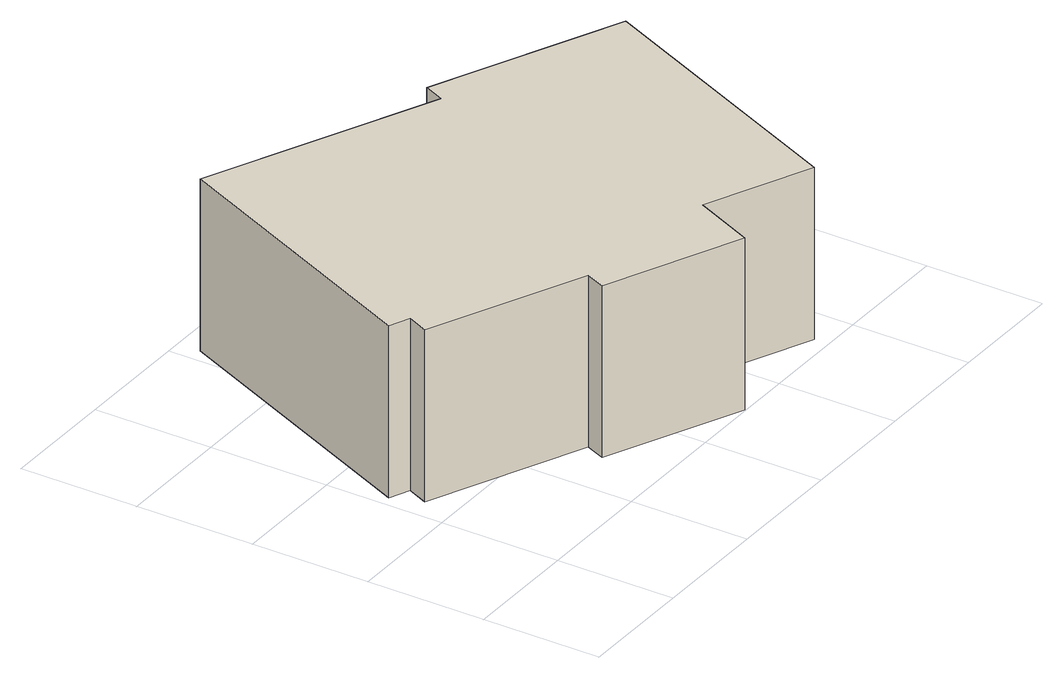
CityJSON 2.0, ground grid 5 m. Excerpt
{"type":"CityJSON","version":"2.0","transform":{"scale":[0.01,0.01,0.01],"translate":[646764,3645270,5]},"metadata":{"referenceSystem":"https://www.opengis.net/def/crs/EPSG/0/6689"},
"CityObjects":{
"building1":{"type":"Building","attributes":{"対照番号":"32287","class":"3001","usage":"411","yearOfConstruction":1993,"measuredHeight":9.8,"storeysAboveGround":2,"storeysBelowGround":0,"RiverFloodingRiskAttribute.description":"1","RiverFloodingRiskAttribute.rank":"3","RiverFloodingRiskAttribute.depth":3.3,"RiverFloodingRiskAttribute.adminType":"1","RiverFloodingRiskAttribute.scale":"2","RiverFloodingRiskAttribute.duration":60.7,"HighTideRiskAttribute.description":"1","HighTideRiskAttribute.rankOrg":"4","HighTideRiskAttribute.depth":1.82,"BuildingDetailAttribute.totalFloorArea":266,"BuildingDetailAttribute.buildingFootprintArea":182,"BuildingDetailAttribute.buildingStructureType":"601","BuildingDetailAttribute.buildingStructureOrgType":"601","BuildingDetailAttribute.urbanPlanType":"21","BuildingDetailAttribute.majorUsage":"411","BuildingDetailAttribute.orgUsage2":"4111","BuildingDetailAttribute.surveyYear":2022,"BuildingIDAttribute.prefecture":"43","BuildingIDAttribute.city":"43206"},"geometry":[{"type":"Solid","lod":"1","boundaries":[[[[0,1,2,3,4,5,6,7,8,9,10,11]],[[10,12,13,11]],[[9,14,12,10]],[[8,15,14,9]],[[7,16,15,8]],[[6,17,16,7]],[[5,18,17,6]],[[4,19,18,5]],[[3,20,19,4]],[[2,21,20,3]],[[1,22,21,2]],[[0,23,22,1]],[[11,13,23,0]],[[12,14,15,16,17,18,19,20,21,22,23,13]]]]}]}
},
"vertices":[
[1559,1561,9],[2351,1206,9],[1839,63,9],[1394,262,9],[1278,5,9],[710,259,9],[746,342,9],[96,634,9],[135,721,9],[49,759,9],[565,1905,9],[1521,1475,9],[565,1905,737],[1521,1475,737],[49,759,737],[135,721,737],[96,634,737],[746,342,737],[710,259,737],[1278,5,737],[1394,262,737],[1839,63,737],[2351,1206,737],[1559,1561,737]
]}
